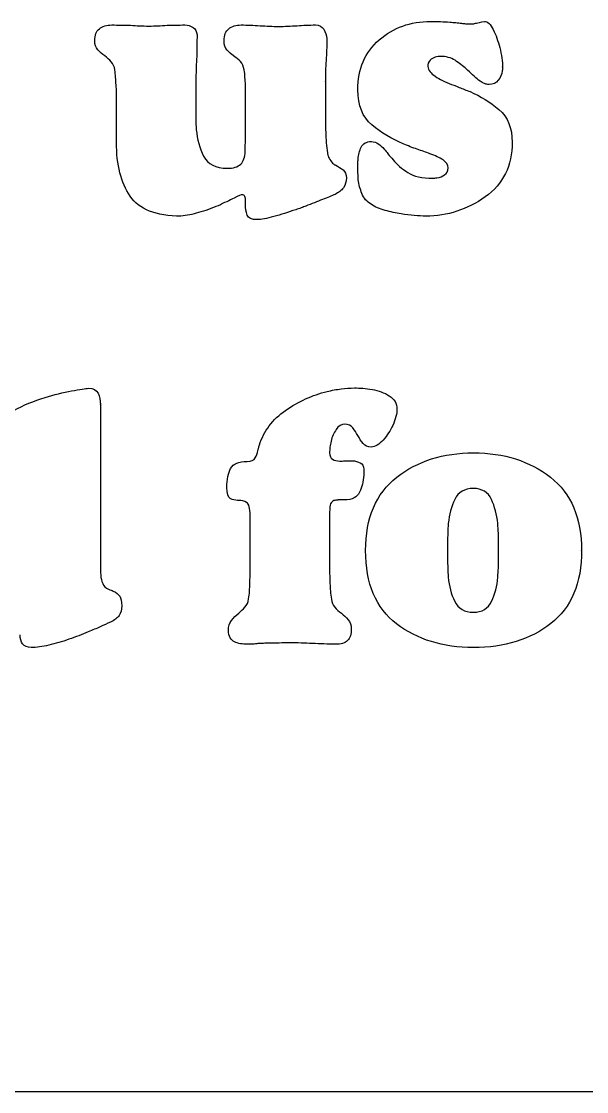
# Model space of a CAD drawing. Extents: x 1489 to 1914, y 371 to 1329.
# Drawn here: x 1582 to 1613.8, y 909.4 to 969.4 of the extents above; entities that cross this region are included whole.
import ezdxf

# ---------------------------------------------------------------- set-up
doc = ezdxf.new("R2010")
doc.units = 0
doc.layers.add('G0101', color=7, linetype='CONTINUOUS')

msp = doc.modelspace()

# ---------------------------------------------------------------- linework, layer by layer
at = {"layer": 'G0101', "color": 4}
for points in [[(1607.18236, 969.287976), (1607.31236, 969.287976), (1607.40236, 969.287976)], [(1599.18236, 968.467676), (1599.18236, 968.437676), (1599.18236, 968.407676)], [(1593.98236, 967.467676), (1593.98236, 967.487676), (1593.96236, 967.487676)], [(1605.68236, 967.467976), (1605.51236, 967.467976)], [(1609.04236, 966.887976), (1609.04236, 966.757976)], [(1609.04236, 966.867976), (1609.04236, 966.887976)], [(1591.84236, 966.267676), (1591.84236, 964.107676), (1591.84236, 963.717676)], [(1599.10236, 966.067676), (1599.10236, 964.367676), (1599.10236, 963.777676)], [(1599.10236, 966.047676), (1599.10236, 966.067676)], [(1587.38236, 962.647676), (1587.38236, 965.027676), (1587.38236, 965.437676)], [(1594.60236, 962.147676), (1594.62236, 962.967676), (1594.62236, 965.027676), (1594.62236, 965.437676), (1594.62236, 965.867676)], [(1600.92236, 961.267976), (1600.92236, 961.477976)], [(1594.62236, 959.167676), (1594.62236, 959.237676), (1594.62236, 959.307676), (1594.62236, 959.347676), (1594.62236, 959.387676)], [(1586.47846, 947.967576), (1586.47846, 939.567577), (1586.47846, 938.627577)], [(1586.47846, 947.947576), (1586.47846, 947.967576)], [(1599.91836, 944.768176), (1600.04836, 944.768176)], [(1600.19836, 944.788176), (1600.32836, 944.788176), (1600.45836, 944.788176), (1600.53836, 944.788176), (1600.61836, 944.788176)], [(1601.25836, 944.308176), (1601.25836, 944.137176), (1601.25836, 943.967176)], [(1594.23836, 942.563176), (1594.20836, 942.563176), (1594.17836, 942.563176)], [(1599.75836, 942.567176), (1599.69836, 942.567176)], [(1600.17836, 942.587176), (1599.81836, 942.587176)], [(1594.87836, 938.795177), (1594.87836, 941.240176), (1594.87836, 941.721176)], [(1599.33836, 941.827176), (1599.33836, 941.407176), (1599.33836, 938.788177)], [(1605.95786, 940.227876), (1605.95786, 939.287877)], [(1608.81786, 939.267877), (1608.81786, 939.767877), (1608.81786, 940.247876)], [(1613.47786, 939.747877), (1613.47786, 939.767877)], [(1594.87836, 938.775177), (1594.87836, 938.795177)]]:
    msp.add_lwpolyline(points, dxfattribs=at)
at = {"layer": 'G0101', "color": 1}
msp.add_lwpolyline([(1517.505562, 909.397977), (1650.636559, 909.397977)], dxfattribs=at)
at = {"layer": 'G0101', "color": 4}
for points in [[(1586.16236, 968.347676), (1586.16236, 968.654676), (1586.24836, 968.877676), (1586.42236, 969.017676)], [(1586.42236, 969.017676), (1586.59536, 969.157676), (1586.82936, 969.227676), (1587.12236, 969.227676)], [(1587.12236, 969.227676), (1587.29536, 969.227676), (1587.46836, 969.224676), (1587.64236, 969.217676)], [(1587.64236, 969.217676), (1587.81536, 969.211676), (1587.98836, 969.207676), (1588.16236, 969.207676)], [(1588.16236, 969.207676), (1588.33536, 969.194676), (1588.50836, 969.184676), (1588.68236, 969.177676)], [(1588.68236, 969.177676), (1588.85536, 969.171676), (1589.02836, 969.167676), (1589.20236, 969.167676)], [(1589.20236, 969.167676), (1589.37536, 969.167676), (1589.54536, 969.171676), (1589.71236, 969.177676)], [(1589.71236, 969.177676), (1589.87836, 969.184676), (1590.04836, 969.194676), (1590.22236, 969.207676)], [(1590.22236, 969.207676), (1590.38236, 969.207676), (1590.54536, 969.211676), (1590.71236, 969.217676)], [(1590.71236, 969.217676), (1590.87836, 969.224676), (1591.04836, 969.227676), (1591.22236, 969.227676)], [(1591.22236, 969.227676), (1591.39536, 969.227676), (1591.54836, 969.180676), (1591.68236, 969.087676)], [(1591.68236, 969.087676), (1591.81536, 968.994676), (1591.88936, 968.854676), (1591.90236, 968.667676)], [(1593.42236, 968.347676), (1593.42236, 968.654676), (1593.50836, 968.877676), (1593.68236, 969.017676)], [(1593.68236, 969.017676), (1593.85536, 969.157676), (1594.08836, 969.227676), (1594.38236, 969.227676)], [(1594.38236, 969.227676), (1594.55536, 969.227676), (1594.72836, 969.224676), (1594.90236, 969.217676)], [(1594.90236, 969.217676), (1595.07536, 969.211676), (1595.25536, 969.200676), (1595.44236, 969.187676)], [(1595.44236, 969.187676), (1595.61536, 969.174676), (1595.78936, 969.164676), (1595.96236, 969.157676)], [(1595.96236, 969.157676), (1596.13536, 969.150676), (1596.30936, 969.147676), (1596.48236, 969.147676)], [(1596.48236, 969.147676), (1596.65536, 969.147676), (1596.82936, 969.150676), (1597.00236, 969.157676)], [(1597.00236, 969.157676), (1597.17536, 969.164676), (1597.34936, 969.174676), (1597.52236, 969.187676)], [(1597.52236, 969.187676), (1597.68236, 969.200676), (1597.84936, 969.211676), (1598.02236, 969.217676)], [(1598.02236, 969.217676), (1598.19536, 969.224676), (1598.36936, 969.227676), (1598.54236, 969.227676)], [(1598.54236, 969.227676), (1598.75536, 969.227676), (1598.91236, 969.147676), (1599.01236, 968.987676)], [(1599.01236, 968.987676), (1599.11236, 968.827676), (1599.16836, 968.654676), (1599.18236, 968.467676)], [(1602.12236, 968.387976), (1602.92236, 969.080976), (1603.88236, 969.427976), (1605.00236, 969.427976)], [(1605.00236, 969.427976), (1605.18836, 969.427976), (1605.37236, 969.424976), (1605.55236, 969.417976)], [(1605.55236, 969.417976), (1605.73236, 969.410976), (1605.91536, 969.400976), (1606.10236, 969.387976)], [(1606.10236, 969.387976), (1606.20936, 969.373976), (1606.31536, 969.364976), (1606.42236, 969.357976)], [(1606.42236, 969.357976), (1606.52836, 969.350976), (1606.63536, 969.340976), (1606.74236, 969.327976)], [(1606.74236, 969.327976), (1606.82236, 969.313976), (1606.89836, 969.304976), (1606.97236, 969.297976)], [(1606.97236, 969.297976), (1607.04536, 969.290976), (1607.11536, 969.287976), (1607.18236, 969.287976)], [(1607.40236, 969.287976), (1607.44236, 969.300976), (1607.50236, 969.317976), (1607.58236, 969.337976)], [(1607.58236, 969.337976), (1607.66236, 969.357976), (1607.80936, 969.387976), (1608.02236, 969.427976)], [(1608.02236, 969.427976), (1608.20936, 969.427976), (1608.37536, 969.273976), (1608.52236, 968.967976)], [(1608.52236, 968.967976), (1608.66836, 968.660976), (1608.78936, 968.327976), (1608.88236, 967.967976)], [(1586.34236, 967.837676), (1586.22236, 967.964676), (1586.16236, 968.134676), (1586.16236, 968.347676)], [(1591.90236, 968.667676), (1591.90236, 968.467676), (1591.89836, 968.267676), (1591.89236, 968.067676)], [(1593.59236, 967.807676), (1593.47836, 967.927676), (1593.42236, 968.107676), (1593.42236, 968.347676)], [(1599.18236, 968.407676), (1599.18236, 968.207676), (1599.17836, 968.010676), (1599.17236, 967.817676)], [(1600.92236, 965.587976), (1600.92236, 966.760976), (1601.32236, 967.694976), (1602.12236, 968.387976)], [(1586.72236, 967.487676), (1586.58836, 967.594676), (1586.46236, 967.711676), (1586.34236, 967.837676)], [(1591.89236, 968.067676), (1591.88536, 967.867676), (1591.88236, 967.667676), (1591.88236, 967.467676)], [(1593.96236, 967.487676), (1593.82936, 967.580676), (1593.70536, 967.687676), (1593.59236, 967.807676)], [(1599.17236, 967.817676), (1599.16536, 967.624676), (1599.15536, 967.427676), (1599.14236, 967.227676)], [(1608.88236, 967.967976), (1608.93536, 967.767976), (1608.97536, 967.570976), (1609.00236, 967.377976)], [(1587.09236, 967.167676), (1586.97836, 967.287676), (1586.85536, 967.394676), (1586.72236, 967.487676)], [(1587.28236, 966.707676), (1587.26936, 966.894676), (1587.20536, 967.047676), (1587.09236, 967.167676)], [(1591.88236, 967.467676), (1591.86936, 967.267676), (1591.85836, 967.067676), (1591.85236, 966.867676)], [(1594.34236, 967.177676), (1594.23536, 967.290676), (1594.11536, 967.387676), (1593.98236, 967.467676)], [(1594.54236, 966.707676), (1594.51536, 966.907676), (1594.44836, 967.064676), (1594.34236, 967.177676)], [(1599.14236, 967.227676), (1599.12836, 967.027676), (1599.11936, 966.830676), (1599.11236, 966.637676)], [(1605.04236, 967.307976), (1604.94836, 967.240976), (1604.88236, 967.134976), (1604.84236, 966.987976)], [(1605.34236, 967.447976), (1605.23536, 967.420976), (1605.13536, 967.373976), (1605.04236, 967.307976)], [(1605.51236, 967.467976), (1605.45236, 967.467976), (1605.39536, 967.460976), (1605.34236, 967.447976)], [(1606.46236, 967.187976), (1606.23536, 967.347976), (1605.97536, 967.440976), (1605.68236, 967.467976)], [(1607.08236, 966.687976), (1606.89536, 966.860976), (1606.68836, 967.027976), (1606.46236, 967.187976)], [(1609.00236, 967.377976), (1609.02836, 967.183976), (1609.04236, 967.013976), (1609.04236, 966.867976)], [(1587.33236, 966.287676), (1587.32536, 966.434676), (1587.30936, 966.574676), (1587.28236, 966.707676)], [(1591.85236, 966.867676), (1591.84536, 966.667676), (1591.84236, 966.467676), (1591.84236, 966.267676)], [(1594.59236, 966.287676), (1594.58536, 966.434676), (1594.56836, 966.574676), (1594.54236, 966.707676)], [(1599.11236, 966.637676), (1599.10536, 966.444676), (1599.10236, 966.247676), (1599.10236, 966.047676)], [(1604.84236, 966.987976), (1604.84236, 966.760976), (1604.95536, 966.567976), (1605.18236, 966.407976)], [(1607.45236, 966.347976), (1607.33836, 966.453976), (1607.21536, 966.567976), (1607.08236, 966.687976)], [(1609.02236, 966.647976), (1608.99536, 966.460976), (1608.92236, 966.287976), (1608.80236, 966.127976)], [(1609.04236, 966.757976), (1609.04236, 966.723976), (1609.03536, 966.687976), (1609.02236, 966.647976)], [(1587.36236, 965.867676), (1587.34936, 966.000676), (1587.33836, 966.140676), (1587.33236, 966.287676)], [(1594.62236, 965.867676), (1594.60836, 966.000676), (1594.59936, 966.140676), (1594.59236, 966.287676)], [(1605.18236, 966.407976), (1605.40936, 966.247976), (1605.69536, 966.094976), (1606.04236, 965.947976)], [(1606.04236, 965.947976), (1606.21536, 965.880976), (1606.40236, 965.807976), (1606.60236, 965.727976)], [(1607.78236, 966.067976), (1607.67536, 966.147976), (1607.56536, 966.240976), (1607.45236, 966.347976)], [(1608.03236, 965.937976), (1607.94536, 965.970976), (1607.86236, 966.013976), (1607.78236, 966.067976)], [(1608.28236, 965.887976), (1608.20236, 965.887976), (1608.11936, 965.904976), (1608.03236, 965.937976)], [(1608.80236, 966.127976), (1608.68236, 965.967976), (1608.50836, 965.887976), (1608.28236, 965.887976)], [(1587.38236, 965.437676), (1587.38236, 965.577676), (1587.37536, 965.720676), (1587.36236, 965.867676)], [(1601.71236, 963.617976), (1601.18536, 964.063976), (1600.92236, 964.720976), (1600.92236, 965.587976)], [(1606.60236, 965.727976), (1606.80236, 965.647976), (1607.00836, 965.567976), (1607.22236, 965.487976)], [(1607.22236, 965.487976), (1607.80936, 965.234976), (1608.34936, 964.897976), (1608.84236, 964.477976)], [(1608.84236, 964.477976), (1609.33536, 964.057976), (1609.58236, 963.447976), (1609.58236, 962.647976)], [(1591.84236, 963.717676), (1591.84236, 963.590676), (1591.84936, 963.467676), (1591.86236, 963.347676)], [(1599.10236, 963.777676), (1599.10236, 963.584676), (1599.10836, 963.394676), (1599.12236, 963.207676)], [(1603.46236, 962.567976), (1602.82236, 962.820976), (1602.23836, 963.170976), (1601.71236, 963.617976)], [(1591.86236, 963.347676), (1591.90236, 962.814676), (1592.03936, 962.320676), (1592.27236, 961.867676)], [(1599.12236, 963.207676), (1599.12236, 963.007676), (1599.13236, 962.810676), (1599.15236, 962.617676)], [(1588.14236, 959.627676), (1587.63536, 960.374676), (1587.38236, 961.380676), (1587.38236, 962.647676)], [(1599.15236, 962.617676), (1599.17236, 962.424676), (1599.19536, 962.234676), (1599.22236, 962.047676)], [(1600.94236, 961.707976), (1600.95536, 961.947976), (1601.01236, 962.170976), (1601.11236, 962.377976)], [(1601.11236, 962.377976), (1601.21236, 962.583976), (1601.40236, 962.687976), (1601.68236, 962.687976)], [(1601.68236, 962.687976), (1601.82936, 962.687976), (1601.95936, 962.647976), (1602.07236, 962.567976)], [(1602.07236, 962.567976), (1602.18536, 962.487976), (1602.29536, 962.387976), (1602.40236, 962.267976)], [(1604.25236, 962.257976), (1603.99236, 962.344976), (1603.72936, 962.447976), (1603.46236, 962.567976)], [(1609.58236, 962.647976), (1609.58236, 961.327976), (1609.07936, 960.307976), (1608.07236, 959.587976)], [(1592.27236, 961.867676), (1592.50536, 961.414676), (1592.94836, 961.187676), (1593.60236, 961.187676)], [(1594.35236, 961.417676), (1594.50536, 961.570676), (1594.58836, 961.814676), (1594.60236, 962.147676)], [(1599.22236, 962.047676), (1599.22236, 962.020676), (1599.22536, 961.994676), (1599.23236, 961.967676)], [(1599.23236, 961.967676), (1599.23836, 961.941676), (1599.24836, 961.914676), (1599.26236, 961.887676)], [(1599.26236, 961.887676), (1599.28936, 961.794676), (1599.33536, 961.700676), (1599.40236, 961.607676)], [(1600.92236, 961.477976), (1600.92236, 961.550976), (1600.92836, 961.627976), (1600.94236, 961.707976)], [(1602.40236, 962.267976), (1602.46836, 962.187976), (1602.54236, 962.094976), (1602.62236, 961.987976)], [(1602.62236, 961.987976), (1602.70236, 961.880976), (1602.79536, 961.773976), (1602.90236, 961.667976)], [(1604.96236, 962.007976), (1604.74936, 962.087976), (1604.51236, 962.170976), (1604.25236, 962.257976)], [(1605.70236, 961.657976), (1605.51536, 961.783976), (1605.26936, 961.900976), (1604.96236, 962.007976)], [(1593.60236, 961.187676), (1593.94836, 961.187676), (1594.19836, 961.264676), (1594.35236, 961.417676)], [(1599.40236, 961.607676), (1599.46836, 961.514676), (1599.54236, 961.441676), (1599.62236, 961.387676)], [(1599.62236, 961.387676), (1599.63536, 961.387676), (1599.64536, 961.384676), (1599.65236, 961.377676)], [(1599.65236, 961.377676), (1599.65936, 961.370676), (1599.66836, 961.367676), (1599.68236, 961.367676)], [(1599.68236, 961.367676), (1599.82936, 961.287676), (1599.96536, 961.197676), (1600.09236, 961.097676)], [(1600.09236, 961.097676), (1600.21836, 960.997676), (1600.28236, 960.847676), (1600.28236, 960.647676)], [(1600.93236, 960.927976), (1600.92536, 961.047976), (1600.92236, 961.160976), (1600.92236, 961.267976)], [(1602.90236, 961.667976), (1603.11536, 961.400976), (1603.39236, 961.160976), (1603.73236, 960.947976)], [(1605.98236, 961.207976), (1605.98236, 961.380976), (1605.88936, 961.530976), (1605.70236, 961.657976)], [(1605.79236, 960.817976), (1605.91836, 960.904976), (1605.98236, 961.033976), (1605.98236, 961.207976)], [(1600.28236, 960.647676), (1600.28236, 960.434676), (1600.22536, 960.250676), (1600.11236, 960.097676)], [(1600.94236, 960.547976), (1600.94236, 960.680976), (1600.93836, 960.807976), (1600.93236, 960.927976)], [(1601.15236, 959.767976), (1601.05236, 960.020976), (1600.98236, 960.280976), (1600.94236, 960.547976)], [(1603.73236, 960.947976), (1604.07236, 960.734976), (1604.53536, 960.627976), (1605.12236, 960.627976)], [(1605.12236, 960.627976), (1605.16236, 960.627976), (1605.20236, 960.630976), (1605.24236, 960.637976)], [(1605.24236, 960.637976), (1605.28236, 960.643976), (1605.32236, 960.647976), (1605.36236, 960.647976)], [(1605.36236, 960.647976), (1605.52236, 960.674976), (1605.66536, 960.730976), (1605.79236, 960.817976)], [(1600.11236, 960.097676), (1599.99836, 959.944676), (1599.84236, 959.820676), (1599.64236, 959.727676)], [(1591.00236, 958.507676), (1589.60236, 958.507676), (1588.64836, 958.880676), (1588.14236, 959.627676)], [(1593.98236, 959.517676), (1593.72836, 959.390676), (1593.42836, 959.247676), (1593.08236, 959.087676)], [(1594.42236, 959.707676), (1594.38236, 959.707676), (1594.23536, 959.644676), (1593.98236, 959.517676)], [(1594.58236, 959.607676), (1594.55536, 959.674676), (1594.50236, 959.707676), (1594.42236, 959.707676)], [(1594.62236, 959.387676), (1594.62236, 959.467676), (1594.60836, 959.540676), (1594.58236, 959.607676)], [(1598.93236, 959.437676), (1598.64536, 959.324676), (1598.33536, 959.200676), (1598.00236, 959.067676)], [(1599.64236, 959.727676), (1599.45536, 959.647676), (1599.21836, 959.550676), (1598.93236, 959.437676)], [(1601.66236, 959.167976), (1601.42236, 959.313976), (1601.25236, 959.513976), (1601.15236, 959.767976)], [(1608.07236, 959.587976), (1607.06536, 958.867976), (1605.95536, 958.507976), (1604.74236, 958.507976)], [(1591.98236, 958.707676), (1591.82236, 958.654676), (1591.65936, 958.610676), (1591.49236, 958.577676)], [(1592.54236, 958.877676), (1592.35536, 958.804676), (1592.16836, 958.747676), (1591.98236, 958.707676)], [(1593.08236, 959.087676), (1592.90936, 959.020676), (1592.72836, 958.950676), (1592.54236, 958.877676)], [(1594.72236, 958.567676), (1594.65536, 958.741676), (1594.62236, 958.941676), (1594.62236, 959.167676)], [(1597.44236, 958.867676), (1597.01536, 958.721676), (1596.60536, 958.590676), (1596.21236, 958.477676)], [(1597.74236, 958.967676), (1597.64836, 958.927676), (1597.54836, 958.894676), (1597.44236, 958.867676)], [(1598.00236, 959.067676), (1597.92236, 959.040676), (1597.83536, 959.007676), (1597.74236, 958.967676)], [(1602.45236, 958.827976), (1602.15236, 958.907976), (1601.88936, 959.020976), (1601.66236, 959.167976)], [(1603.36236, 958.627976), (1603.05536, 958.680976), (1602.75236, 958.747976), (1602.45236, 958.827976)], [(1591.49236, 958.577676), (1591.32536, 958.544676), (1591.16236, 958.521676), (1591.00236, 958.507676)], [(1595.26236, 958.307676), (1594.96836, 958.307676), (1594.78936, 958.394676), (1594.72236, 958.567676)], [(1596.21236, 958.477676), (1595.81836, 958.364676), (1595.50236, 958.307676), (1595.26236, 958.307676)], [(1604.09236, 958.537976), (1603.85836, 958.557976), (1603.61536, 958.587976), (1603.36236, 958.627976)], [(1604.74236, 958.507976), (1604.54236, 958.507976), (1604.32536, 958.517976), (1604.09236, 958.537976)], [(1583.37846, 948.327576), (1583.89846, 948.487576), (1584.39146, 948.610576), (1584.85846, 948.697576)], [(1584.85846, 948.697576), (1585.32546, 948.784576), (1585.64546, 948.834576), (1585.81846, 948.847576)], [(1585.81846, 948.847576), (1586.08446, 948.847576), (1586.26146, 948.754576), (1586.34846, 948.567576)], [(1586.34846, 948.567576), (1586.43546, 948.380576), (1586.47846, 948.174576), (1586.47846, 947.947576)], [(1596.86836, 947.608176), (1597.59536, 948.114176), (1598.37136, 948.467176), (1599.19836, 948.668176)], [(1599.19836, 948.668176), (1599.46436, 948.734176), (1599.72836, 948.784176), (1599.98836, 948.817176)], [(1599.98836, 948.817176), (1600.24836, 948.851176), (1600.49836, 948.867176), (1600.73836, 948.867176)], [(1600.73836, 948.867176), (1600.87136, 948.867176), (1601.02436, 948.860176), (1601.19836, 948.847176)], [(1601.19836, 948.847176), (1601.37136, 948.834176), (1601.55136, 948.814176), (1601.73836, 948.788176)], [(1601.73836, 948.788176), (1602.08536, 948.721176), (1602.40136, 948.601176), (1602.68836, 948.427176)], [(1581.61846, 947.597576), (1582.15146, 947.897576), (1582.73846, 948.140576), (1583.37846, 948.327576)], [(1602.68836, 948.427176), (1602.97536, 948.254176), (1603.11836, 948.001176), (1603.11836, 947.668176)], [(1595.39836, 945.668176), (1595.65136, 946.454176), (1596.14136, 947.101176), (1596.86836, 947.608176)], [(1603.11836, 947.668176), (1603.11836, 947.547176), (1603.09836, 947.411176), (1603.05836, 947.257176)], [(1600.19836, 946.827176), (1599.99836, 946.827176), (1599.83536, 946.731176), (1599.70836, 946.538176)], [(1600.63836, 946.628176), (1600.53136, 946.761176), (1600.38536, 946.827176), (1600.19836, 946.827176)], [(1602.87836, 946.768176), (1602.74536, 946.474176), (1602.56836, 946.201176), (1602.34836, 945.947176)], [(1603.05836, 947.257176), (1603.01836, 947.104176), (1602.95836, 946.941176), (1602.87836, 946.768176)], [(1599.70836, 946.538176), (1599.58136, 946.344176), (1599.48436, 946.128176), (1599.41836, 945.887176)], [(1600.91836, 946.208176), (1600.83836, 946.354176), (1600.74536, 946.494176), (1600.63836, 946.628176)], [(1601.21836, 945.748176), (1601.11136, 945.880176), (1601.01136, 946.034176), (1600.91836, 946.208176)], [(1595.33836, 945.438176), (1595.33836, 945.458176), (1595.34536, 945.474176), (1595.35836, 945.487176)], [(1595.35836, 945.487176), (1595.35836, 945.514176), (1595.36136, 945.544176), (1595.36836, 945.577176)], [(1595.36836, 945.577176), (1595.37536, 945.610176), (1595.38536, 945.641176), (1595.39836, 945.668176)], [(1599.35836, 945.538176), (1599.34536, 945.424176), (1599.33836, 945.320176), (1599.33836, 945.228176)], [(1599.41836, 945.887176), (1599.39136, 945.768176), (1599.37136, 945.650176), (1599.35836, 945.538176)], [(1601.67836, 945.547176), (1601.47836, 945.547176), (1601.32536, 945.614176), (1601.21836, 945.748176)], [(1602.34836, 945.947176), (1602.12836, 945.694176), (1601.90536, 945.561176), (1601.67836, 945.547176)], [(1594.71836, 944.748176), (1594.94436, 944.748176), (1595.09536, 944.811176), (1595.16836, 944.938176)], [(1595.16836, 944.938176), (1595.24136, 945.064176), (1595.29136, 945.208176), (1595.31836, 945.367176)], [(1595.31836, 945.367176), (1595.33136, 945.394176), (1595.33836, 945.418176), (1595.33836, 945.438176)], [(1599.33836, 945.228176), (1599.33836, 945.054176), (1599.39536, 944.934176), (1599.50836, 944.867176)], [(1603.10786, 943.857876), (1604.27486, 944.770876), (1605.71186, 945.227876), (1607.41786, 945.227876)], [(1607.41786, 945.227876), (1609.12486, 945.227876), (1610.56086, 944.770876), (1611.72786, 943.857876)], [(1593.57836, 943.284176), (1593.57836, 943.739176), (1593.64836, 944.096176), (1593.78836, 944.357176)], [(1593.78836, 944.357176), (1593.92836, 944.617176), (1594.23836, 944.748176), (1594.71836, 944.748176)], [(1599.50836, 944.867176), (1599.62136, 944.800176), (1599.75836, 944.768176), (1599.91836, 944.768176)], [(1600.04836, 944.768176), (1600.09536, 944.768176), (1600.14536, 944.774176), (1600.19836, 944.788176)], [(1600.61836, 944.788176), (1600.77836, 944.774176), (1600.92436, 944.734176), (1601.05836, 944.668176)], [(1601.05836, 944.668176), (1601.19136, 944.601176), (1601.25836, 944.481176), (1601.25836, 944.308176)], [(1601.25836, 943.967176), (1601.23136, 943.621176), (1601.15136, 943.304176), (1601.01836, 943.018176)], [(1601.35786, 939.747877), (1601.35786, 941.573876), (1601.94186, 942.943876), (1603.10786, 943.857876)], [(1611.72786, 943.857876), (1612.89486, 942.943876), (1613.47786, 941.573876), (1613.47786, 939.747877)], [(1593.76836, 942.663176), (1593.64136, 942.730176), (1593.57836, 942.937176), (1593.57836, 943.284176)], [(1607.39786, 943.227876), (1606.90486, 943.227876), (1606.56086, 943.023876), (1606.36786, 942.617876)], [(1608.41786, 942.617876), (1608.23186, 943.023876), (1607.89086, 943.227876), (1607.39786, 943.227876)], [(1594.17836, 942.563176), (1594.03136, 942.563176), (1593.89536, 942.596176), (1593.76836, 942.663176)], [(1594.67836, 942.442176), (1594.54536, 942.523176), (1594.39836, 942.563176), (1594.23836, 942.563176)], [(1599.57836, 942.547176), (1599.53836, 942.534176), (1599.49836, 942.507176), (1599.45836, 942.467176)], [(1599.69836, 942.567176), (1599.65836, 942.567176), (1599.61836, 942.561176), (1599.57836, 942.547176)], [(1599.81836, 942.587176), (1599.80536, 942.574176), (1599.78536, 942.567176), (1599.75836, 942.567176)], [(1601.01836, 943.018176), (1600.88536, 942.731176), (1600.60536, 942.587176), (1600.17836, 942.587176)], [(1606.36786, 942.617876), (1606.17486, 942.210876), (1606.05086, 941.760876), (1605.99786, 941.267876)], [(1608.77786, 941.267876), (1608.72486, 941.760876), (1608.60486, 942.210876), (1608.41786, 942.617876)], [(1594.87836, 941.721176), (1594.87836, 942.122176), (1594.81136, 942.362176), (1594.67836, 942.442176)], [(1599.35836, 942.208176), (1599.34536, 942.087176), (1599.33836, 941.961176), (1599.33836, 941.827176)], [(1599.45836, 942.467176), (1599.40536, 942.414176), (1599.37136, 942.327176), (1599.35836, 942.208176)], [(1605.96786, 940.727876), (1605.96186, 940.553876), (1605.95786, 940.387876), (1605.95786, 940.227876)], [(1605.99786, 941.267876), (1605.98486, 941.080876), (1605.97486, 940.900876), (1605.96786, 940.727876)], [(1608.80786, 940.727876), (1608.80086, 940.900876), (1608.79086, 941.080876), (1608.77786, 941.267876)], [(1608.81786, 940.247876), (1608.81786, 940.393876), (1608.81486, 940.553876), (1608.80786, 940.727876)], [(1603.09786, 935.637877), (1601.93786, 936.523877), (1601.35786, 937.893877), (1601.35786, 939.747877)], [(1613.47786, 939.767877), (1613.47786, 937.914877), (1612.90086, 936.540877), (1611.74786, 935.647877)], [(1605.95786, 939.287877), (1605.95786, 939.113877), (1605.96186, 938.940877), (1605.96786, 938.767877)], [(1608.80786, 938.767877), (1608.81486, 938.940877), (1608.81786, 939.107877), (1608.81786, 939.267877)], [(1586.47846, 938.627577), (1586.47846, 938.573577), (1586.48146, 938.524577), (1586.48846, 938.477577)], [(1586.48846, 938.477577), (1586.49546, 938.430577), (1586.49846, 938.387577), (1586.49846, 938.347577)], [(1586.49846, 938.347577), (1586.51146, 938.187577), (1586.54846, 938.037577), (1586.60846, 937.897577)], [(1594.86836, 937.903177), (1594.87536, 938.191177), (1594.87836, 938.481177), (1594.87836, 938.775177)], [(1599.33836, 938.788177), (1599.33836, 938.481177), (1599.34536, 938.184177), (1599.35836, 937.898177)], [(1605.96786, 938.767877), (1605.97486, 938.593877), (1605.98486, 938.420877), (1605.99786, 938.247877)], [(1608.77786, 938.247877), (1608.79086, 938.420877), (1608.80086, 938.593877), (1608.80786, 938.767877)], [(1586.60846, 937.897577), (1586.66846, 937.757577), (1586.77846, 937.653577), (1586.93846, 937.587577)], [(1594.79836, 937.031177), (1594.83836, 937.325177), (1594.86136, 937.616177), (1594.86836, 937.903177)], [(1599.35836, 937.898177), (1599.37136, 937.610177), (1599.39836, 937.320177), (1599.43836, 937.027177)], [(1605.99786, 938.247877), (1606.03786, 937.753877), (1606.15786, 937.303877), (1606.35786, 936.897877)], [(1608.42786, 936.897877), (1608.62086, 937.303877), (1608.73786, 937.753877), (1608.77786, 938.247877)], [(1586.93846, 937.587577), (1586.99146, 937.560577), (1587.03846, 937.540577), (1587.07846, 937.527577)], [(1587.07846, 937.527577), (1587.11846, 937.514577), (1587.15846, 937.494577), (1587.19846, 937.467577)], [(1587.19846, 937.467577), (1587.37146, 937.387577), (1587.49546, 937.294577), (1587.56846, 937.187577)], [(1587.56846, 937.187577), (1587.64146, 937.080577), (1587.67846, 936.900577), (1587.67846, 936.647577)], [(1587.67846, 936.647577), (1587.67846, 936.420577), (1587.62846, 936.237577), (1587.52846, 936.097577)], [(1594.23836, 936.230177), (1594.35836, 936.336177), (1594.47536, 936.450177), (1594.58836, 936.570177)], [(1594.58836, 936.570177), (1594.70136, 936.691177), (1594.77136, 936.844177), (1594.79836, 937.031177)], [(1599.43836, 937.027177), (1599.45136, 936.840177), (1599.51536, 936.688177), (1599.62836, 936.567177)], [(1599.62836, 936.567177), (1599.74136, 936.447177), (1599.86536, 936.334177), (1599.99836, 936.228177)], [(1606.35786, 936.897877), (1606.55786, 936.490877), (1606.90486, 936.287877), (1607.39786, 936.287877)], [(1607.39786, 936.287877), (1607.89086, 936.287877), (1608.23486, 936.490877), (1608.42786, 936.897877)], [(1587.52846, 936.097577), (1587.42846, 935.957577), (1587.26546, 935.834577), (1587.03846, 935.727577)], [(1593.83836, 935.828177), (1593.95836, 935.975177), (1594.09136, 936.109177), (1594.23836, 936.230177)], [(1599.99836, 936.228177), (1600.13136, 936.121177), (1600.25836, 936.001177), (1600.37836, 935.867177)], [(1586.46846, 935.467577), (1586.26146, 935.374577), (1586.03846, 935.280577), (1585.79846, 935.187577)], [(1587.03846, 935.727577), (1586.86546, 935.647577), (1586.67546, 935.560577), (1586.46846, 935.467577)], [(1593.65836, 935.268177), (1593.65836, 935.494177), (1593.71836, 935.682177), (1593.83836, 935.828177)], [(1593.99836, 934.628177), (1593.79836, 934.721177), (1593.68536, 934.934177), (1593.65836, 935.268177)], [(1600.55836, 935.347177), (1600.55836, 935.054177), (1600.48836, 934.837177), (1600.34836, 934.697177)], [(1600.37836, 935.867177), (1600.49836, 935.734177), (1600.55836, 935.561177), (1600.55836, 935.347177)], [(1607.41786, 934.307877), (1605.69786, 934.307877), (1604.25786, 934.750877), (1603.09786, 935.637877)], [(1611.74786, 935.647877), (1610.59486, 934.753877), (1609.15086, 934.307877), (1607.41786, 934.307877)], [(1582.11846, 934.507577), (1582.02446, 934.640577), (1581.97846, 934.814577), (1581.97846, 935.027577)], [(1584.71846, 934.767577), (1584.33146, 934.633577), (1583.95546, 934.524577), (1583.58846, 934.437577)], [(1585.26846, 934.967577), (1585.08846, 934.900577), (1584.90546, 934.834577), (1584.71846, 934.767577)], [(1585.79846, 935.187577), (1585.62446, 935.107577), (1585.44846, 935.034577), (1585.26846, 934.967577)], [(1600.34836, 934.697177), (1600.20836, 934.558177), (1599.97836, 934.487177), (1599.65836, 934.487177)], [(1582.59846, 934.307577), (1582.37146, 934.307577), (1582.21146, 934.374577), (1582.11846, 934.507577)], [(1583.58846, 934.437577), (1583.22146, 934.350577), (1582.89146, 934.307577), (1582.59846, 934.307577)], [(1594.73836, 934.487177), (1594.44436, 934.487177), (1594.19836, 934.534177), (1593.99836, 934.628177)], [(1595.02836, 934.498177), (1594.92836, 934.491177), (1594.83136, 934.487177), (1594.73836, 934.487177)], [(1595.31836, 934.527177), (1595.22536, 934.514177), (1595.12836, 934.504177), (1595.02836, 934.498177)], [(1595.62836, 934.538177), (1595.52836, 934.531177), (1595.42436, 934.527177), (1595.31836, 934.527177)], [(1595.91836, 934.547177), (1595.82536, 934.547177), (1595.72836, 934.545177), (1595.62836, 934.538177)], [(1596.50836, 934.558177), (1596.31536, 934.551177), (1596.11836, 934.547177), (1595.91836, 934.547177)], [(1597.09836, 934.567177), (1596.89836, 934.567177), (1596.70136, 934.565177), (1596.50836, 934.558177)], [(1597.73836, 934.558177), (1597.52436, 934.565177), (1597.31136, 934.567177), (1597.09836, 934.567177)], [(1598.37836, 934.527177), (1598.16536, 934.541177), (1597.95136, 934.551177), (1597.73836, 934.558177)], [(1599.01836, 934.507177), (1598.80536, 934.521177), (1598.59136, 934.527177), (1598.37836, 934.527177)], [(1599.65836, 934.487177), (1599.44436, 934.487177), (1599.23136, 934.494177), (1599.01836, 934.507177)]]:
    msp.add_open_spline(points, degree=3, dxfattribs=at)

doc.saveas('drawing.dxf')
